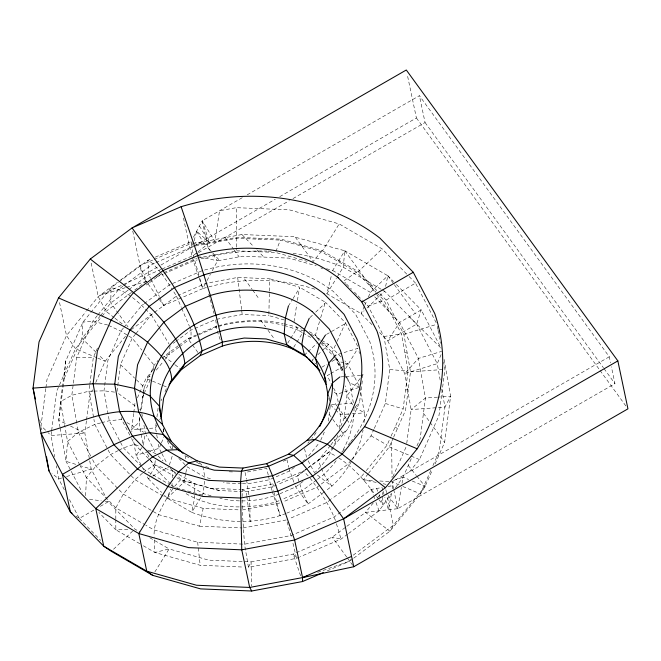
<?xml version="1.0" encoding="UTF-8"?>
<svg xmlns="http://www.w3.org/2000/svg" width="661" height="661" viewBox="0 0 661 661"><rect width="100%" height="100%" fill="white"/><g stroke="black" fill="none" stroke-linecap="round" stroke-linejoin="round"><path stroke-width="0.5" stroke-dasharray="3.31 2.48" d="M197.672 258.038L236.506 250.816L236.564 247.933M236.58 246.966L236.258 207.67L289.402 209.859L339.184 223.93L382.165 248.883L408.448 275.835M284.247 319.957L268.862 315.611L269.622 278.76L237.679 277.438L205.893 283.354L178.272 295.293M242.1 496.791L242.347 489.594L274.133 483.687L272.629 486.744L273.555 490.536M85.633 495.7L86.409 477.663L80.278 465.898M172.075 483.497L171.959 485.422L175.438 487.438M172.422 477.713L172.818 470.979L154.608 464.799L134.555 444.242L131.217 437.838M60.044 427.328L58.804 420.322L64.233 378.356L65.778 360.906L82.989 322.081L90.144 313.314M204.472 481.249L203.266 493.577L191.673 512.333L167.216 498.13L164.407 495.246M193.053 243.612L241.918 234.531L295.054 236.721L295.31 237.233L344.835 250.783L343.216 267.226L336.895 277.488M170.059 345.703L169.084 354.445L163.953 360.724M155.269 460.643L154.459 467.467L149.212 476.961M45.807 388.602L40.999 425.742L47.435 432.013M45.931 387.602L46.972 379.571L66.497 335.54L85.93 311.728M51.533 431.459L51.013 435.492L54.756 456.71M51.665 430.443L56.755 391.089L75.528 348.744L101.513 316.908M65.778 360.906L60.506 401.615L58.804 420.322L65.984 423.841M97.307 315.636L92.747 321.221L76.726 357.361L71.818 395.27L76.775 423.321M89.722 385.264L88.954 391.246L93.746 418.388M89.855 384.264L93.341 357.337L95.795 351.801M86.426 420.834L84.839 433.095L91.201 469.079L106.826 499.072M86.558 419.818L89.599 396.319L92.466 389.858M117.022 391.403L120.484 364.632L132.225 338.168L135.398 334.268M133.646 413.513L131.556 429.667L131.911 431.641M133.778 412.505L134.951 403.425M139.694 417.149L139.041 422.197L143.23 445.911M140.471 411.092L143.346 392.163M143.412 394.386L141.322 410.506L139.694 409.299M143.544 393.378L144.321 387.329L154.129 365.227L157.946 360.542M156.161 422.966L155.525 427.931L156.55 433.756M156.938 417.017L158.219 407.093M328.31 421.065L330.285 405.804M340.679 426.238L343.951 418.867L346.951 395.683L345.207 385.842M333.805 446.018L347.802 428.873L359.534 402.4L362.616 378.604M362.74 377.613L362.773 372.639M374.308 428.419L385.371 403.474L389.759 369.565L383.909 336.457L368.16 306.192L363.104 301.019M391.122 436.037L403.144 408.928L408.044 371.028L401.508 334.012L383.909 300.193L376.696 292.806M379.868 293.666L386.14 300.061L403.879 334.342L410.506 371.854L405.54 410.266L393.675 437.02M406.755 443.291L411.117 409.58L404.763 373.597L387.71 340.828L378.373 331.277M435.07 463.939L444.622 442.391L450.595 396.22L443.68 357.089M294.021 321.667L296.772 304.49M297.425 300.449L299.549 287.213L269.622 278.76M143.387 444.927L145.007 435.145M346.843 526.313L365.525 512.415L397.765 508.689L401.351 487.397M402.028 483.348L403.07 477.151L411.696 457.701M153.269 370.036L154.129 365.227L144.462 353.288M391.411 493.709L388.412 509.755L384.818 497.204M392.353 488.694L392.915 485.686L389.965 485.1M139.802 418.306L139.041 422.197L131.556 429.667L147.535 428.51M143.544 391.196L144.321 387.329L135.381 378.819M92.614 459.684L95.936 466.063L123.31 494.139L158.64 514.646L199.498 526.197L203.183 508.383L241.182 509.953M185.667 473.59L183.841 482.299L167.216 498.13L170.604 489.049M185.873 472.623L187.096 466.815L204.869 477.143L212.71 479.357M385.619 286.411L387.85 275.761L344.835 250.783L332.665 270.473L326.179 268.639M371.92 324.658L361.154 313.628L326.873 293.732L331.458 275.315M194.16 240.753L196.631 231.218L209.421 242.455L202.225 220.741L242.736 197.416M319.511 321.643L315.429 335.201L319.362 340.952L317.247 342.96M320.676 317.767L325.361 302.201L299.549 287.213M169.39 464.972L172.405 455.52M275.901 251.477L280.363 240.1L321.229 251.651L356.494 272.125L375.969 292.071M350.437 559.264L349.686 561.164L327.063 570.947M161.036 443.82L159.127 448.323L149.526 451.248M161.416 442.92L164.473 435.715M441.085 354.668L437.26 363.657L440.474 381.843M364.368 306.233L361.154 313.628L364.079 310.835M364.765 305.316L366.781 300.689M368.384 296.996L370.4 292.377L387.85 275.761L393.526 281.578M64.233 378.356L81.981 338.333L99.927 316.346M96.209 350.875L97.44 348.099M95.738 382.471L105.149 361.245L126.548 335.028M137.422 397.856L146.048 378.389L153.782 368.921M142.173 397.963L143.809 394.27M144.222 393.345L151.187 377.629M161.02 400.764L161.821 398.963M165.027 391.733L167.035 387.214L146.048 378.389L150.824 375.737M320.684 440.3L324.311 432.112M330.963 444.878L334.97 439.127M351.611 459.61L371.036 435.814L373.903 429.344M366.277 470.615L387.115 445.076L390.725 436.946M368.45 473.425L389.296 446.894L393.262 437.954M392.857 476.821L406.358 446.357M416.959 445.836L420.198 438.532L425.436 398.029L418.438 358.427L399.599 322.419L374.688 296.789M409.415 471.88L419.454 459.577L438.978 415.546L444.952 369.367L443.713 362.352M430.848 470.326L420.413 493.85L389.883 531.254L353.792 558.107M432.93 465.617L439.193 451.504L444.936 407.093L441.722 388.916M402.838 486.479L420.413 493.85L425.097 486.422L432.575 469.558M335.499 344.984L332.186 352.363L334.425 356.676M337.151 341.291L345.447 322.766L325.361 302.201M299.367 557.107L296.525 558.338L248.47 567.278L251.073 561.9L293.195 554.067L332.227 537.186L346.034 526.916M258.558 239.199L259.013 238.257M156.938 425.213L155.525 427.931L148.535 428.435M159.764 419.768L161.177 417.05M159.516 299.681L163.73 305.489L202.77 288.609L206.571 281.437M207.05 280.545L210.38 274.274M212.28 270.688L217.51 260.822L242.389 256.204L289.006 258.129L316.214 265.821M193.367 237.324L202.225 220.741L214.916 241.439L219.535 210.776L236.258 207.67M345.612 368.631L357.857 348.355L336.945 354.717M326.873 293.732L336.366 278.339M288.37 306.126L292.559 299.342M293.079 298.499L299.367 288.328M195.929 244.967L236.911 237.349L281.115 239.166L322.527 250.874L339.184 223.93M287.7 343.166L297.086 328.021M293.724 347.256L296.359 342.993M296.888 342.142L302.151 333.623M154.839 571.955L169.092 548.944L208.744 560.148L251.073 561.9L251.601 585.977M172.835 488.752C163.953 502.55 153.641 519.216 154.079 536.03M348.496 533.551L379.05 510.813L391.337 493.602M395.443 487.843L403.07 477.151L408.581 479.473M142.041 447.48L136.1 455.338L141.71 466.121M360.113 378.563L346.951 395.683L352.941 405.019M362.616 375.308L363.129 374.647M376.183 482.381L363.393 479.861L367.813 474.226M86.574 310.934L98.241 296.649L117.228 282.52M90.797 312.513L110.974 287.791L118.344 282.305M97.96 314.834L118.806 289.295L122.888 286.254M100.571 315.561L110.825 302.986L128.168 290.088M102.158 316.115L106.057 311.339L131.489 292.418M123.4 328.021L120.847 331.144L107.933 360.278L103.984 390.833L109.263 420.718L123.417 447.902L145.486 470.533L169.513 484.48M124.037 327.245L141.859 305.407L143.478 304.2M136.034 333.491L151.303 314.785C139.752 303.705 127.631 290.063 110.974 287.791L110.825 302.986L128.06 326.955M162.16 358.659L164.093 356.287L178.024 345.926M156.26 370.143L163.317 361.509M308.637 455.892L319.246 442.887M330.326 445.654L318.214 460.494L308.53 467.699M333.169 446.795L328.715 452.248L318.214 460.494L323.981 474.458L331.839 486.265L325.286 491.14M350.958 460.403L347.719 464.369L320.255 484.81M363.666 473.805L361.063 477.002L331.648 498.881M373.308 502.881L365.525 512.415L389.883 531.254L393.361 525.313L425.097 486.422L416.992 476.333M377.844 497.32L381.083 493.346M312.091 262.764L321.229 251.651M174.611 486.339L180.478 479.82L219.411 490.578L246.09 491.677L272.629 486.744L276.414 485.108M343.951 418.867L348.909 413.629M355.288 406.887L359.534 402.4M367.012 308.034L384.603 291.253L416.67 324.097L437.26 363.657L404.763 373.597L418.438 358.427L441.647 351.363M309.984 317.577L312.851 314.843M315.718 312.116L325.047 303.242M322.527 250.874L358.27 271.621L382.165 248.883M304.985 354.569L306.737 352.908M308.092 351.669L316.545 343.629M313.537 358.857L312.091 360.237L315.677 363.905M317.875 354.734L321.494 351.297M322.213 350.611L328.724 344.422L341.357 357.361M113.543 549.241L132.613 531.13M334.152 440.97L347.802 428.873M142.495 473.152L135.018 479.704L123.31 494.139L115.815 507.822L115.815 518.802M143.247 472.499L154.608 464.799L173.339 475.68M300.796 245.875L301.821 245.016M162.085 268.986L193.359 255.468L197.209 252.419M197.978 251.816L207.232 244.504L195.086 242.397M120.484 280.099L140.033 265.548L153.228 259.847M119.162 281.702L147.833 260.368L151.584 258.748M123.706 285.651L153.112 263.764L154.988 262.954M128.994 289.468L148.816 274.728L161.135 269.399M134.77 289.972L146.255 281.429L148.138 280.611M146.337 285.023L148.758 283.222M149.568 282.619L161.681 273.604L196.73 258.451M144.296 303.597L169.513 284.833L201.936 270.812A136.282 116.196 -11.9 0 1 333.441 291.559L355.544 314.198L369.739 341.473A136.282 116.196 -11.9 0 1 353.172 438.383M131.25 329.657L176.429 296.087L172.703 290.03M173.289 343.299L174.901 342.101M175.71 341.497L191.046 330.087L193.88 328.864M178.842 345.315L187.848 338.606L196.21 334.995M178.834 347.19L169.084 354.445L164.093 356.287L174.297 364.186M179.643 346.579L191.021 338.118L196.532 335.738M294.426 467.368L289.493 471.037L274.761 477.407M302.647 461.246L305.936 458.8M307.72 468.302L297.235 476.11L277.364 484.695M303.085 481.423L295.707 486.917L280.041 493.693M316.669 479.903L302.044 490.784L282.751 499.129M317.478 479.299L323.981 474.458A108.14 92.21 -11.9 0 0 336.763 459.849M319.453 485.405L317.024 487.215L282.933 501.955M324.468 491.751L308.084 503.938L286.725 513.176M330.839 499.493L326.749 502.525L289.328 518.711M382.884 490.445L382.05 487.545L371.193 489.413L334.334 516.836L291.129 535.517L244.504 544.185L197.656 542.251L153.757 529.849L145.817 525.239M347.669 534.162L341.059 539.079L300.317 556.702M353.197 555.19L393.361 525.313L386.693 493.635M352.966 558.719L349.686 561.164L316.024 572.905M356.494 272.125L343.629 281.074L345.794 283.288M396.369 284.478L421.206 309.918L416.67 324.097L387.71 340.828L399.599 322.419L421.206 309.918L441.127 348.207M247.197 194.846L419.405 95.688L609.285 356.791L610.541 362.757M157.384 267.102L142.198 275.852L100.117 295.252L125.64 287.601M160.954 265.044L193.111 246.528M194.004 246.016L275.282 199.217M279.752 196.639L416.405 117.955L407.143 73.999M198.482 252.684L289.419 200.638M292.988 198.589L425.064 122.533L419.405 95.688M326.402 334.466L345.009 323.75M386.14 300.061L415.554 283.123L436.508 323.345M321.808 367.21L326.922 364.261M331.863 361.427L336.647 358.667L343.109 371.102M147.32 476.895L148.254 478.688L151.823 476.631M152.716 476.118L168.786 466.864M329.822 374.109L327.145 375.646L331.285 383.603M330.715 373.589L347.669 363.831L359.369 386.313M69.446 499.584L79.262 518.439L94.193 509.871M100.34 506.343L108.247 501.798L134.811 529.04L140.082 532.105M609.285 356.791L392.105 481.844L393.551 488.686M388.139 495.453L397.765 508.689L614.945 383.636L611.384 366.731M198.895 274.959L193.359 255.468L197.631 253.146M118.261 450.579L110.527 454.586L95.936 466.063L86.409 477.663L115.815 507.822L144.933 524.727M119.12 450.133L123.417 447.902L134.555 444.242L140.165 446.737M155.343 257.121L191.037 241.686L194.078 242.215M154.17 259.434L189.046 244.363L192.054 243.802M155.922 262.549L193.343 246.371L192.929 245.528M156.624 276.942L163.226 274.092M164.168 273.687L193.384 261.045A198.151 168.952 -11.9 0 1 197.251 259.913M194.83 328.451L215.643 319.453L216.742 326.997L197.449 335.342M197.135 334.598L215.709 326.567A117.113 99.852 -11.9 0 1 283.015 323.543M283.288 461.262L286.031 460.081M273.844 477.804L269.242 479.795L247.396 483.86L242.405 483.654M276.893 482.489L303.589 470.946L328.715 452.248L336.292 456.272M279.116 494.089C260.566 501.269 239.232 502.988 219.873 498.27M279.074 500.716L276.323 501.906C245.958 509.846 211.404 509.449 184.122 492.478M285.8 513.572C255.675 524.966 221.691 523.553 191.673 512.333L194.549 498.534L194.508 493.527M338.862 261.888L340.398 261.244M368.16 306.192L383.909 300.193M393.642 480.448L403.07 477.151M403.879 334.342L436.979 324.262M148.568 451.537L136.1 455.338L133.307 439.54M358.882 387.503L336.804 394.22L333.822 391.75M61.647 478.035L58.689 478.936L51.971 473.383M66.571 476.54L91.201 469.079L80.568 465.815M126.623 287.312L146.255 281.429L140.033 265.548L132.721 230.871M100.596 422.941L94.812 424.42L78.37 432.344L67.546 441.441L66.059 461.37L70.801 470.475M101.554 422.693L109.263 420.718L121.69 419.545L130.746 436.929M195.359 245.999L236.745 238.299L280.363 240.1M216.626 319.271L242.19 314.512L268.862 315.611M248.47 567.278L244.504 544.185L242.207 509.995L281.041 502.773M243.124 527.99L286.527 519.918L291.832 538.492M387.982 486.529L392.915 485.686M370.201 286.155L372.201 285.841M405.598 389.982L408.217 389.577M383.909 336.457L401.508 334.012M340.861 376.877L344.819 376.588M345.802 376.514L360.642 375.448M410.506 371.854L442.928 369.516M331.434 404.78L337.573 404.342M338.258 404.276L351.859 403.334M437.516 397.162L425.436 398.029L411.117 409.58L444.936 407.093L450.595 396.22L438.516 397.087M348.397 414.034L340.407 414.604L336.127 410.423M352.396 413.745L364.376 412.885L360.014 388.197M127.813 529.321L115.815 529.792L98.902 512.44M92.961 391.138L88.954 391.246L71.818 395.27L60.506 401.615L64.91 426.51M93.961 391.114L103.984 390.833L116.89 392.394M304.258 330.219L298.508 330.368A108.14 92.21 -11.9 0 0 284.313 325.518M76.726 357.361L93.341 357.337M236.506 250.816L275.53 252.428L307.15 261.368M392.708 317.106L395.005 317.197M229.16 471.78L233.135 471.946M241.405 483.612L225.442 482.951L223.484 482.398M176.908 477.746L180.478 479.82L210.405 488.281L241.315 489.553M199.498 526.197L242.108 527.949M143.371 545.788L154.93 552.497L200.176 565.287L243.331 567.064M363.393 479.861L373.647 480.572M379.802 480.993L391.081 481.778M389.759 369.565L408.044 371.028M322.039 343.596L328.724 344.422L321.733 340.365M89.458 499.245L101.323 500.856M105.281 501.402L108.247 501.798L107.297 499.98M383.074 483.745L386.032 484.323M199.391 256.807L217.51 260.822L212.098 253.378M404.78 352.52L407.193 353.098M107.677 325.005L92.747 321.221L82.989 322.081L81.981 338.333L95.738 351.933M210.405 488.281L219.411 490.578M344.042 362.856L338.597 361.41L333.689 356.386M344.951 363.104L347.669 363.831L344.86 360.956M205.662 466.575L209.562 467.682M211.082 495.783L203.266 493.577L183.841 482.299L177.388 475.689M202.059 494.998L173.959 487.066L170.406 484.992M203.183 508.383L166.622 498.055L163.986 496.527M385.371 403.474L403.144 408.928M75.734 464.336L66.059 461.37L60.217 428.328M216.742 326.997L215.709 326.567L220.683 341.183M390.808 481.431L399.137 484.926M359.84 387.206L349.834 383.008L345.612 376.935M389.296 446.894L410.2 455.685M411.125 456.073L419.454 459.577M412.249 481.018L425.097 486.422M96.82 357.725L75.528 348.744L66.497 335.54L59.176 300.871M97.745 358.113L105.149 361.245L98.638 354.8M147.651 450.067L156.07 453.81L146.263 434.979M108.553 325.41L120.847 331.144L127.846 335.466M70.479 426.048L84.839 433.095L51.013 435.492L48.146 432.707M242.347 489.594L246.09 491.677L246.71 495.527M371.036 435.814L387.115 445.076M126.945 422.577L143.586 432.17M381.083 289.212L343.216 267.226A198.151 168.952 -11.9 0 0 292.36 253.254M381.967 289.725L384.603 291.253M332.665 270.473L370.4 292.377L371.829 293.848M320.849 267.845L322.601 268.862M309.389 331.698L315.429 335.201L320.321 340.208M311.248 334.276L320.858 339.853M301.986 332.384L298.508 330.368L296.161 326.493M302.854 332.888L310.67 337.424M185.923 455.991L191.236 459.073M196.54 462.155L201.853 465.237M172.818 470.979L177.999 473.987M178.867 474.491L194.417 483.522L194.499 492.528M163.11 496.014L135.018 479.704L110.527 454.586L94.812 424.42L93.928 419.396M149.75 537.715L169.092 548.944L154.93 552.497L154.129 537.054M139.818 543.722L115.815 529.792L115.815 519.802M354.883 407.217L364.376 412.885A117.113 99.852 -11.9 0 1 363.798 425.031M128.721 336.003L132.225 338.168L141.884 350.107M395.129 427.006L397.418 428.576M338.762 457.891C353.701 467.707 365.459 481.406 375.96 495.692M76.032 516.101L78.452 517.86M118.526 393.601L136.439 406.887M175.082 364.798L180.577 369.053M114.188 317.644L106.057 311.339L98.241 296.649L90.714 260.988M114.997 318.28L122.31 323.956M199.217 462.667L202.035 465.137M120.484 364.632L134.637 378.109M330.409 404.854L335.408 409.729M409.258 316.859L440.408 347.496M358.27 271.621L377.084 290.823M409.159 276.571L415.554 283.123M346.513 284.032L351.561 289.204M354.453 292.154L357.337 295.112M358.055 295.847L362.385 300.284M241.918 234.531L253.989 246.9M256.823 249.817L263.921 257.096M321.015 340.927L332.186 352.363L334.978 356.304M321.089 343.48L332.995 355.668M178.825 458.337L185.022 464.7M158.169 455.95L163.052 460.957M170.216 468.335L176.669 474.953M170.563 483.984L154.459 467.467L150.716 460.279M148.254 478.688L161.598 492.371M79.262 518.439L100.646 540.368M308.166 475.887L303.589 470.946L297.235 476.11L302.044 490.784L308.084 503.938L295.707 486.917L294.244 483.183M202.225 220.741L207.885 247.594L211.999 252.122M212.685 252.882L219.551 260.442M161.028 272.844L153.112 263.764L147.833 260.368L148.816 274.728L150.568 278.347M408.25 465.468L416.364 475.556M310.059 478.06C320.048 491.197 329.732 505.178 335.507 520.703M376.555 496.477L378.348 498.832M378.943 499.617L383.124 505.111L382.347 492.428M295.31 237.233L312.636 260.921M425.064 122.533L603.419 367.78M604.022 368.615L614.945 383.636M416.405 117.955L599.461 369.673M600.064 370.499L626.132 406.341M387.85 275.761L393.807 283.949M394.402 284.767L415.232 313.413M344.835 250.783L376.092 293.773M376.679 294.575L388.999 311.513M423.461 413.29L429.51 421.602M430.113 422.437L444.622 442.391M225.161 237.638L233.655 249.313M234.258 250.147L239.108 256.815M244.504 278.884L252.138 289.378M252.725 290.187L259.186 299.069M335.144 403.524L336.912 405.945M337.498 406.746L346.306 418.867M346.893 419.669L349.826 423.709M207.885 247.594L211.495 252.552M260.756 320.288L265.59 326.931M268.011 330.252L274.654 339.39M329.186 414.373L332.202 418.529M332.805 419.355L340.655 430.154M341.258 430.989L344.885 435.971M197.87 352.379L187.848 338.606L191.021 338.118L191.046 330.087L189.823 327.253M146.255 281.429L142.198 275.852L140.033 265.548M346.678 557.025L332.227 537.186L341.059 539.079L335.796 521.669M347.281 557.859L353.164 565.94M148.064 283.916L158.913 298.855M335.532 357.089L338.597 361.41L342.811 369.507M337.564 362.699L342.183 369.317M161.681 273.604L172.174 289.163M151.303 314.785L158.599 326.807M159.119 327.666L169.018 343.984M199.432 225.979L209.421 242.455M196.631 231.218L203.919 243.479M308.142 460.783L314.57 472.879L331.839 486.265A117.113 99.852 -11.9 0 0 363.046 430.113M345.447 322.766L358.336 347.554M344.216 372.209L349.834 383.008L353.676 404.73M334.879 357.535L342.943 373.044M333.582 388.024L336.804 394.22L338.176 401.987M167.266 441.069L171.918 450.009M161.424 452.735L159.127 448.323L158.268 443.465M161.887 453.62L166.944 463.328M147.436 453.991L150.245 459.387M142.173 467.013L144.048 470.607M90.714 456.04L78.37 432.344L76.957 424.329M79.807 464.989L67.546 441.441L65.084 427.502M71.281 471.392L82.187 492.338M64.299 489.71L58.689 478.936L56.367 465.798M345.43 375.58L347.744 380.05M192.549 244.76L191.037 241.686L193.359 255.468M151.005 279.248L159.342 296.442M159.78 297.343L163.73 305.489M176.429 296.087L181.304 307.423M181.709 308.365L189.418 326.311M376.621 488.479L377.704 491.255M379.15 494.949L383.124 505.111M293.881 482.241L288.857 468.203M371.193 489.413L373.242 494.998M373.581 495.924L374.605 498.716M375.977 502.443L379.05 510.813M198.887 277.207L193.384 261.045L189.046 244.363L183.196 216.618M199.209 278.157L202.77 288.609A164.126 139.942 -11.9 0 1 315.462 289.419M300.623 575.855L293.195 554.067L296.525 558.338L292.765 542.458M383.157 491.412L384.537 496.237M200.002 278.859L202.77 288.609M208.793 294.087L214.065 313.595M272.051 490.586L268.424 475.994M272.307 491.569L280.231 515.985L273.786 491.478M328.814 398.409L329.5 401.169M304.572 448.778L306.539 457.247M286.948 459.684L288.642 467.253M268.226 475.044L266.796 468.393L245.057 472.433L246.421 479.101M393.758 489.685L397.765 508.689M385.859 489.669L386.487 492.643M39.743 419.801L40.371 422.776M246.619 480.051L248.9 494.899M202.91 466.699L204.869 477.143M185.039 455.479L185.724 459.255M437.334 326.261L437.863 329.269M438.045 330.277L440.35 343.307M359.047 351.561L359.402 353.569M339.209 407.804L340.407 414.604A93.003 79.295 -11.9 0 1 339.308 428.551M328.848 396.022L329.715 400.921M172.157 446.109L173.149 451.744M163.259 428.84L163.953 432.765M156.723 434.731L157.409 438.615M141.851 413.464L142.371 416.422M143.941 425.296L145.329 433.186M121.335 417.537L121.69 419.545M41.354 427.75L41.709 429.757M163.234 428.592L163.945 432.658M246.859 496.485L250.172 521.57L249.718 500.914L249.032 495.899M237.679 277.438L241.579 309.505M241.703 310.505L242.19 314.512M197.656 542.251L200.176 565.287M391.601 441.705L392.056 477.729M242.083 499.848L242.207 509.995M354.04 407.705A108.14 92.21 -11.9 0 1 341.696 452.298M218.659 326.427A108.14 92.21 -11.9 0 1 283.329 325.262M284.015 323.758A117.113 99.852 -11.9 0 1 301.507 329.095M201.151 258.831A198.151 168.952 -11.9 0 1 266.887 251.081M267.912 251.114A198.151 168.952 -11.9 0 1 273.067 251.337M337.713 435.442A93.003 79.295 -11.9 0 1 333.631 446.497M333.21 447.406A93.003 79.295 -11.9 0 1 315.322 472.152M316.107 432.6A84.724 72.239 -11.9 0 1 311.893 438.425M309.216 441.622A84.724 72.239 -11.9 0 1 307.811 443.176M352.586 439.201A136.282 116.196 -11.9 0 1 350.768 441.614M350.148 442.407A136.282 116.196 -11.9 0 1 348.24 444.779M344.249 449.406A136.282 116.196 -11.9 0 1 342.167 451.653"/><path stroke-width="0.99" d="M288.37 306.126L285.395 318.015L284.18 334.003L286.709 344.761L292.666 348.958L307.679 357.675M168.985 384.818L181.362 369.656L200.225 355.618L202.092 350.859C192.235 303.837 158.921 266.168 132.093 227.905L90.293 259.005L58.548 297.896L39.024 341.935L33.05 388.114L41.032 433.286L48.98 470.913L70.38 511.994L103.727 546.193L111.337 551.332L152.724 575.359L200.605 588.893L251.709 591L302.556 581.54L323.295 572.575M309.265 318.255L304.531 329.128L301.846 344.257L304.473 355.073L319.874 370.367M339.87 376.944L332.541 382.843A91.838 78.304 -11.9 0 1 307.026 440.383L288.394 454.239L266.548 463.683L242.984 468.071L241.439 471.293L240.612 481.704L240.612 498.03L241.752 549.82L249.684 587.439L251.709 591M181.362 369.656L184.824 363.715L202.092 350.859L222.344 342.109L244.19 338.044L266.143 338.953L286.709 344.761L304.473 355.073L304.985 354.569M170.15 382.256L184.824 363.715C183.494 347.703 172.926 334.772 163.829 322.271C143.214 296.996 115.501 279.223 90.293 259.005M325.509 334.978L319.428 344.381L315.578 358.328L318.263 369.193L326.179 384.413M338.192 277.736L361.798 301.92L376.96 331.054A145.511 124.07 -11.9 0 1 364.566 426.642L342.142 454.132L312.603 476.102L277.975 491.082L240.612 498.03L203.059 496.477L167.877 486.537L137.471 468.88L113.899 444.713L98.778 415.686L93.135 383.768L97.357 351.14L111.155 320.023L133.588 292.534L163.127 270.556L197.755 255.584A145.511 124.07 -11.9 0 1 338.242 277.802M182.981 453.372L171.323 441.416L162.523 424.519L153.534 416.133C115.857 401.227 77.271 425.205 41.032 433.286L62.431 474.367L95.787 508.573L138.818 533.559L188.608 547.63L241.752 549.82L294.632 539.987L343.637 518.794L385.446 487.694L417.19 448.794A205.968 175.619 -11.9 0 0 434.723 313.488L413.274 272.282L379.877 238.084A205.992 175.644 -11.9 0 0 181.106 206.719M335.995 355.007L328.988 362.757L324.394 375.266L328.129 395.65M361.798 301.92L413.274 272.282M242.984 468.071L219.303 467.096L197.11 460.824L177.933 449.687L166.646 450.158L152.584 456.834L137.471 468.88L95.787 508.573L103.727 546.193L146.759 571.178L196.54 585.241L249.684 587.439L302.556 577.598L353.742 566.741L343.637 518.794L617.845 360.898L406.3 70L132.093 227.905L181.106 206.711L197.755 255.584L210.363 295.475L215.957 315.157L222.344 342.109L222.344 346.058L200.225 355.618M353.742 566.741L627.95 408.845L617.845 360.898M204.042 274.769L174.479 287.552L149.27 306.307L130.118 329.765L118.344 356.329L114.741 384.181L119.558 411.423L132.464 436.202L152.584 456.834L178.536 471.896L208.562 480.382L240.612 481.704L272.506 475.771L302.069 462.997L327.278 444.233A124.218 105.917 -11.9 0 0 357.006 339.192L344.059 314.322L323.898 293.674M351.561 556.413L302.556 577.598L302.556 581.54M307.365 575.921L302.556 577.598L294.632 539.987L272.506 475.771L268.54 466.253L266.548 463.683M197.11 460.824L188.699 462.956L178.536 471.896L167.877 486.537L138.818 533.559L146.759 571.178L152.724 575.359M307.026 440.383L315.074 439.458L327.278 444.233L342.142 454.132L385.446 487.694M288.394 454.239L293.649 455.396L302.069 462.997L312.603 476.102L343.637 518.794M58.548 297.896C88.714 311.505 121.591 320.874 147.568 342.208C158.343 352.47 171.133 363.79 171.711 379.778L163.639 397.972L161.177 417.05C151.956 377.96 184.526 342.134 220.121 331.368A84.724 72.239 -11.9 0 1 284.18 334.003C304.242 343.076 321.436 360.228 326.129 382.232M364.575 426.642L417.19 448.794M71.991 513.167L70.38 511.994L62.431 474.367L113.899 444.713L132.464 436.202L149.56 432.633L163.069 434.442L171.323 441.416M179.511 450.976L177.933 449.687C155.715 432.087 145.222 402.987 152.633 375.423C161.821 345.959 187.129 324.468 215.957 315.157A91.838 78.304 -11.9 0 1 285.395 318.015C311.43 329.219 331.425 353.941 332.541 382.843L327.674 393.807A84.724 72.239 -11.9 0 1 319.684 426.543M312.199 311.538L329.327 329.079L340.324 350.214A105.537 89.987 -11.9 0 1 315.066 439.449L293.649 455.396L268.54 466.253L241.439 471.293L214.214 470.169L188.699 462.956L166.646 450.158L149.56 432.633L138.595 411.58L134.497 388.428L137.562 364.773L147.568 342.208L163.829 322.271L185.254 306.34L210.363 295.475A105.537 89.987 -11.9 0 1 312.232 311.579M308.968 358.956L318.263 369.193M35.355 399.004L33.05 388.114L93.135 383.768L114.741 384.181L134.497 388.428L149.973 395.997L159.243 405.953L162.565 424.907M46.501 456.858L48.98 470.913M204.075 274.827A124.218 105.917 -11.9 0 1 323.94 293.715M222.344 346.058A93.003 79.295 -11.9 0 1 292.666 348.958"/></g></svg>
